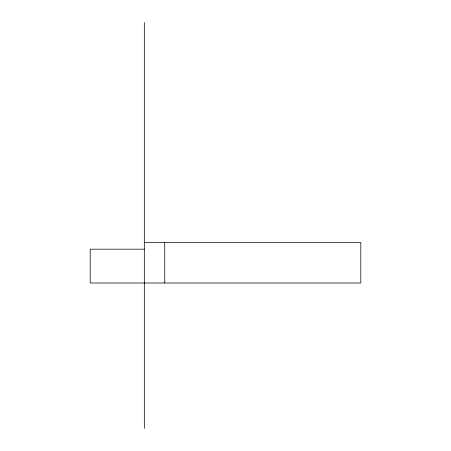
<?xml version="1.0" encoding="UTF-8"?>
<svg xmlns="http://www.w3.org/2000/svg" width="451" height="451" viewBox="0 0 451 451"><rect width="100%" height="100%" fill="white"/><g stroke="black" fill="none" stroke-linecap="round" stroke-linejoin="round"><path stroke-width="0.68" d="M144.32 242.412L360.8 242.412L360.8 283.002L90.2 283.002L90.2 249.177L144.32 249.177M164.739 242.412L164.739 283.002M144.32 22.55L144.32 428.45"/></g></svg>
